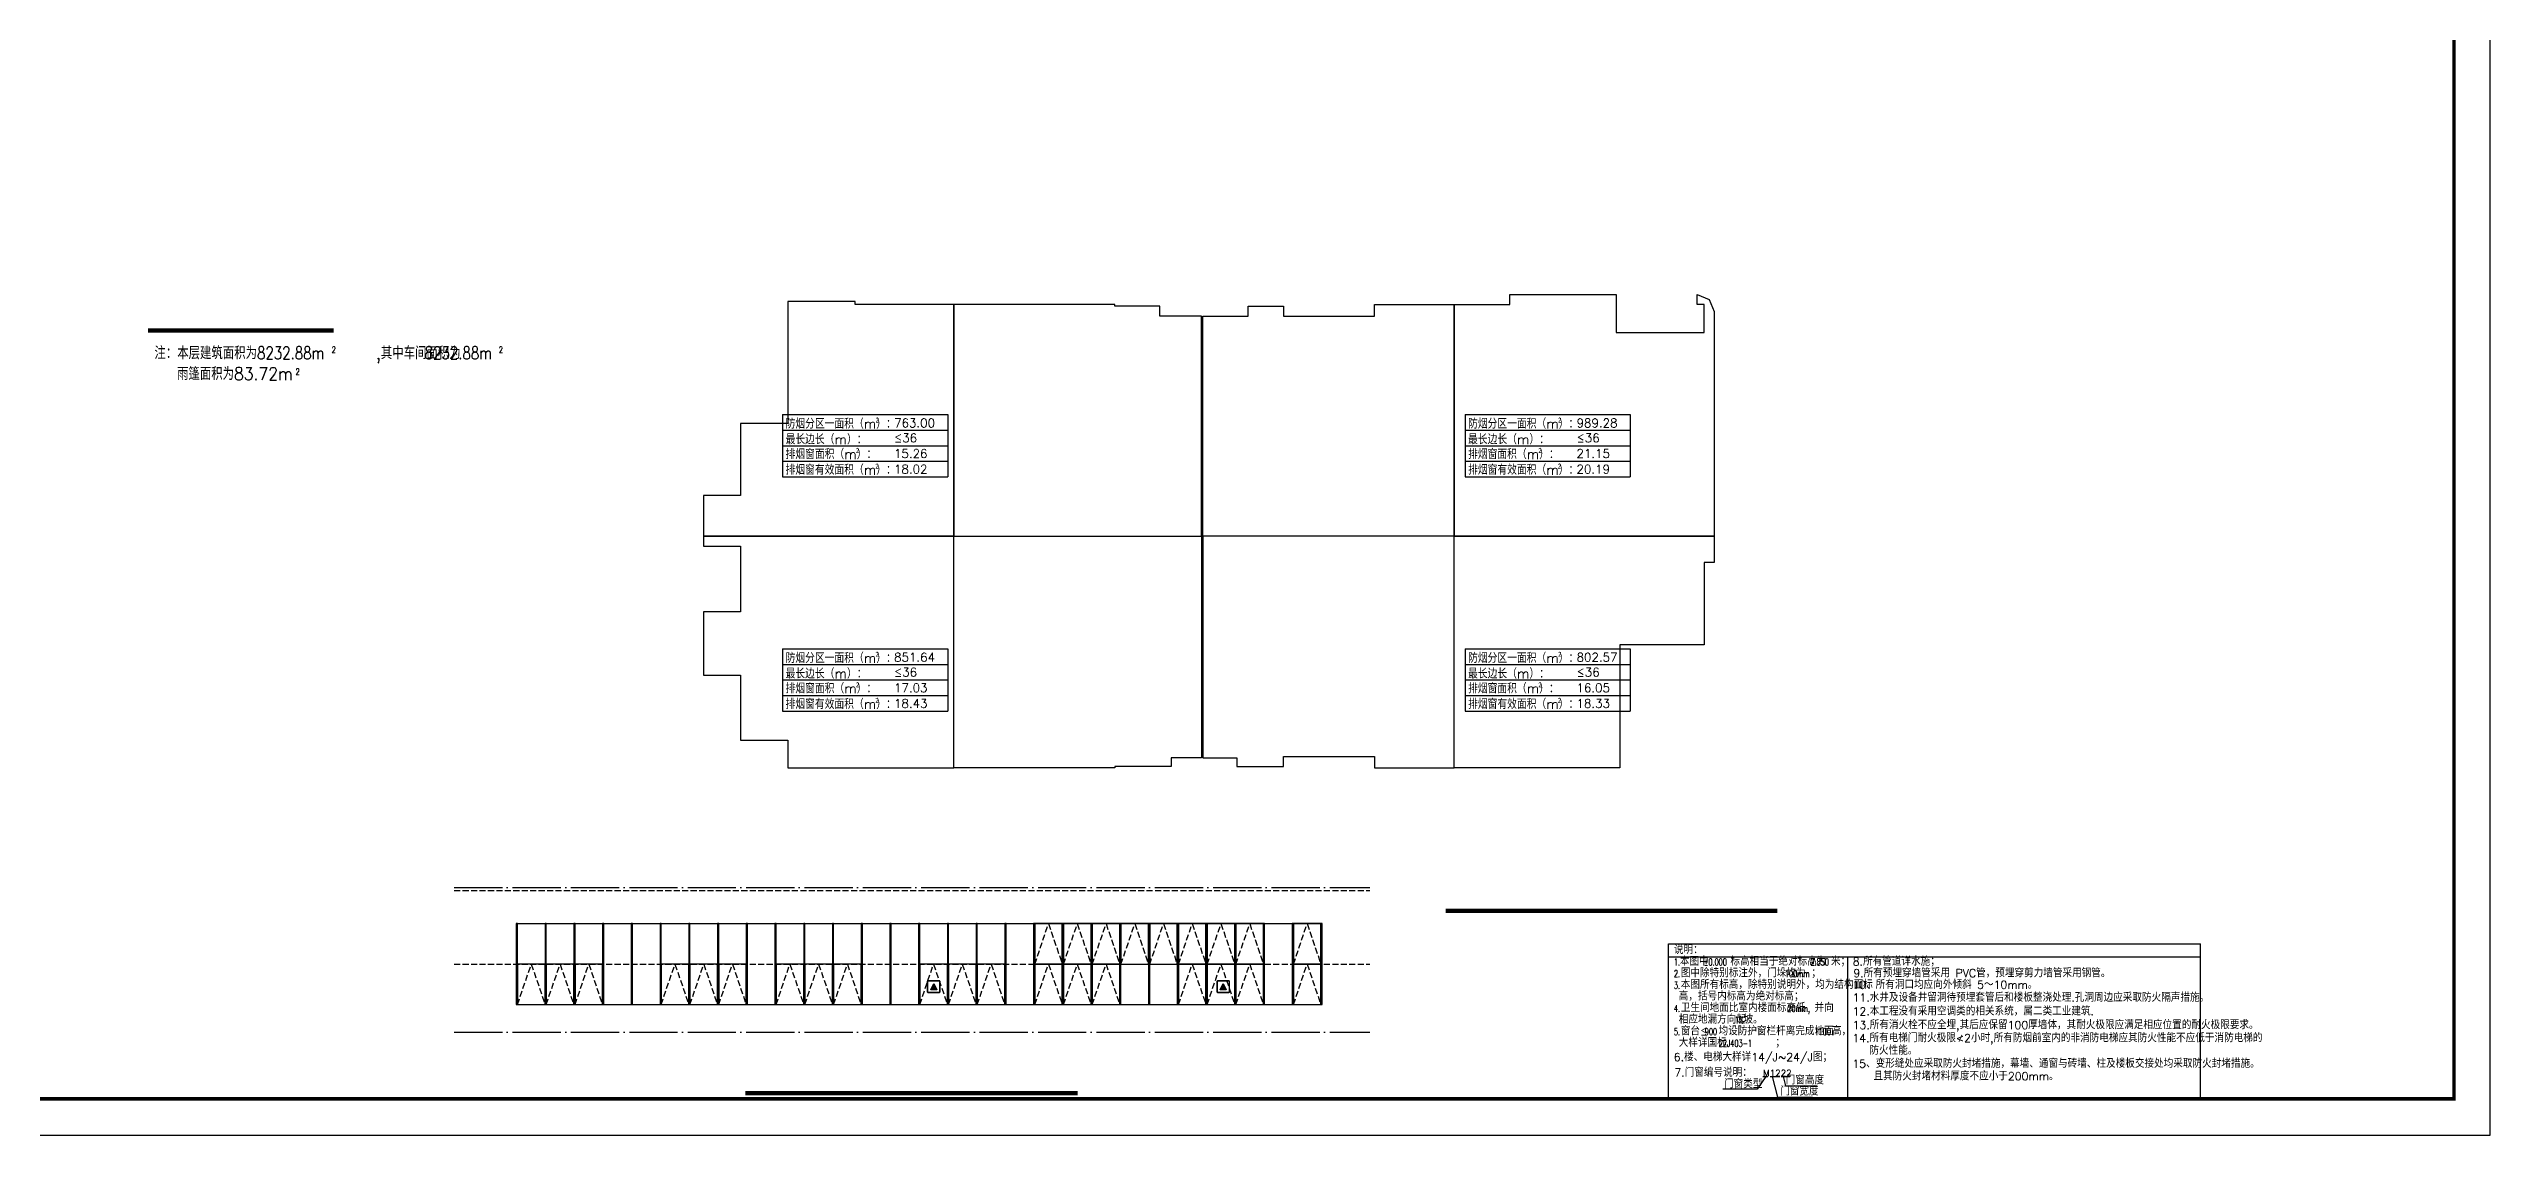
# Model space of a CAD drawing. Extents: x 6843040 to 15500510, y -6507076 to -4940511.
# Drawn here: x 8108738 to 8209930, y -5601001 to -5555980 of the extents above; entities that cross this region are included whole.
import ezdxf

# ---------------------------------------------------------------- set-up
doc = ezdxf.new("R2010")
doc.units = 0
doc.header["$LTSCALE"] = 1000
doc.header["$MEASUREMENT"] = 0
doc.linetypes.add('DASH', pattern=[0.35, 0.25, -0.1])
doc.linetypes.add('DOTE', pattern=[2.42, 2, -0.2, 0.02, -0.2])
doc.layers.add('-有效面积', color=6, linetype='Continuous', plot=False)
for name, color, linetype in [('AC-文字', 3, 'Continuous'), ('DIM_SYMB', 3, 'Continuous'), ('DOTE', 8, 'DOTE'), ('E_LINE_2', 40, 'Continuous'), ('E_LINE_3', 7, 'Continuous'), ('E_LINE_6', 11, 'Continuous'), ('PUB_TEXT', 7, 'Continuous'), ('PUB_TITLE', 4, 'Continuous'), ('WALL', 1, 'Continuous'), ('WINDOW', 4, 'Continuous')]:
    doc.layers.add(name, color=color, linetype=linetype)
doc.layers.add('公共层-表格', color=3, linetype='Continuous', lineweight=25)
doc.styles.add('_HZTXT', font='SIMPLEX', dxfattribs={"width": 0.9, "bigfont": 'HZTXT'})
doc.styles.add('_TCH_DIM', font='SIMPLEX', dxfattribs={"bigfont": 'GBCBIG'})
doc.styles.get("Standard").update_dxf_attribs({"font": 'gbenor.shx', "bigfont": 'gbcbig.shx'})

# ---------------------------------------------------------------- blocks, each defined once
blk = doc.blocks.new('消防救援标志')
at = {"layer": 'WALL'}
blk.add_hatch(color=256, dxfattribs=at).paths.add_polyline_path([(13378845, 1069457.5), (13377845, 1069457.5), (13378345, 1070457.5)])
for points in [[(13377445, 1070957.5), (13379245, 1070957.5, -0.41421356), (13379345, 1070857.5), (13379345, 1069057.5, -0.41421356), (13379245, 1068957.5), (13377445, 1068957.5, -0.41421356), (13377345, 1069057.5), (13377345, 1070857.5, -0.41421356)], [(13377445, 1070932.5), (13379245, 1070932.5, -0.41421356), (13379320, 1070857.5), (13379320, 1069057.5, -0.41421356), (13379245, 1068982.5), (13377445, 1068982.5, -0.41421356), (13377370, 1069057.5), (13377370, 1070857.5, -0.41421356)]]:
    blk.add_lwpolyline(points, format="xyb", close=True)
blk.add_lwpolyline([(13378845, 1069457.5), (13377845, 1069457.5), (13378345, 1070457.5)], close=True, dxfattribs=at)
blk = doc.blocks.new('rerer')
at = {"layer": 'PUB_TEXT'}
for p, q in [((13576247, 1331561), (13575884, 1331048)), ((13576122, 1331561), (13576334, 1331561)), ((13576431, 1331561), (13576820, 1331561)), ((13576503, 1331561), (13576726, 1330721)), ((13576885, 1331561), (13577233, 1331561)), ((13576967, 1331561), (13577064, 1331179)), ((13577064, 1331179), (13578357, 1331179)), ((13575884, 1331048), (13574470, 1331048)), ((13576726, 1330721), (13578166, 1330721))]:
    blk.add_line(p, q, dxfattribs=at)
at = {"layer": 'WINDOW'}
for p, q in [((13572233, 1330640), (13572233, 1337035)), ((13572233, 1337035), (13594180, 1337035)), ((13572233, 1336507), (13594180, 1336507)), ((13579614, 1336507), (13579614, 1330640)), ((13594180, 1330640), (13594180, 1337035)), ((13594180, 1330640), (13572233, 1330640))]:
    blk.add_line(p, q, dxfattribs=at)
at = {"layer": 'PUB_TEXT', "style": '_HZTXT'}
for s, height, p in [('说明：', 330, (13572456, 1336622)), ('本图中', 330, (13572701, 1336143)), ('标高相当于绝对标高为', 330, (13574785, 1336143)), ('米；', 330, (13578933, 1336143)), ('8.所有管道详水施；', 330, (13579831, 1336143)), ('本图所有标高，除特别说明外，均为结构面标', 330, (13572739, 1335186)), ('图中除特别标注外，门垛均为', 330, (13572739, 1335665)), ('；', 330, (13578122, 1335665)), ('10、所有洞口均应向外倾斜 5～10mm。', 330, (13579813, 1335186)), ('9.所有预埋穿墙管采用 PVC管，预埋穿剪力墙管采用钢管。', 330, (13579855, 1335665)), ('高，括号内标高为绝对标高；', 330, (13572655, 1334708)), ('卫生间地面比室内楼面标高低', 330, (13572739, 1334229)), ('并向', 330, (13578256, 1334229)), ('11.水井及设备井留洞待预埋套管后和楼板整浇处理.孔洞周边应采取防火隔声措施。', 330, (13579824, 1334654)), ('12.本工程没有采用空调类的相关系统，属二类工业建筑.', 330, (13579824, 1334089)), ('相应地漏方向起', 330, (13572655, 1333751)), ('大样详国标', 330, (13572655, 1332794)), ('窗台≤', 330, (13572739, 1333272)), ('均设防护窗栏杆离完成地面', 330, (13574294, 1333272)), ('坡。', 330, (13575324, 1333751)), ('高，', 330, (13578971, 1333272)), ('14.所有电梯门耐火极限≮2小时,所有防烟前室内的非消防电梯应其防火性能不应低于消防电梯的', 330, (13579813, 1332987)), ('13.所有消火栓不应全埋,其后应保留100厚墙体，其耐火极限应满足相应位置的耐火极限要求。', 330, (13579824, 1333524)), ('6.楼、电梯大样详14/J~24/J图； ', 330, (13572449, 1332204)), ('；', 330, (13576638, 1332794)), ('15、变形缝处应采取防火封堵措施，幕墙、通窗与砖墙、柱及楼板交接处均采取防火封堵措施。', 330, (13579813, 1331931)), ('防火性能。', 330, (13580517, 1332471)), ('7.门窗编号说明：', 330, (13572474, 1331561)), ('门窗类型', 330, (13574521, 1331087)), ('M1222', 264, (13576135, 1331580)), ('门窗宽度', 330, (13576837, 1330789)), ('门窗高度', 330, (13577064, 1331246)), ('且其防火封堵材料厚度不应小于200mm。', 330, (13580686, 1331412))]:
    blk.add_text(s, height=height, dxfattribs=at).set_placement(p)
at = {"layer": 'PUB_TEXT', "style": '_HZTXT', "width": 0.697674}
for s, p in [('1.', (13572456, 1336143)), ('%%P0.000', (13573691, 1336143)), ('2.850', (13578085, 1336143)), ('2.', (13572456, 1335665)), ('3.', (13572456, 1335186)), ('100mm', (13577029, 1335665)), ('4.', (13572456, 1334229)), ('20mm,', (13577132, 1334229)), ('5.', (13572456, 1333272)), ('900', (13573729, 1333272)), ('1%', (13574965, 1333751)), ('1100', (13578254, 1333272)), ('22J403-1', (13574305, 1332794))]:
    blk.add_text(s, height=283.8, dxfattribs=at).set_placement(p)

msp = doc.modelspace()

# ---------------------------------------------------------------- linework, layer by layer
at = {"layer": '-有效面积'}
for points in [[(8146245.9, -5576597.8), (8146245.9, -5566581.8), (8142165.9, -5566581.8), (8142165.9, -5566453.8), (8139365.9, -5566453.8), (8139365.9, -5571509.8), (8137413.9, -5571509.8), (8137413.9, -5574485.8), (8135877.9, -5574485.8), (8135877.9, -5576181.8), (8146245.9, -5576181.8)], [(8135877.9, -5576181.8), (8135877.9, -5576597.8), (8137413.9, -5576597.8), (8137413.9, -5579317.8), (8135877.9, -5579317.8), (8135877.9, -5581941.8), (8137413.9, -5581941.8), (8137413.9, -5584629.8), (8139365.9, -5584629.8), (8139365.9, -5585781.8), (8146245.9, -5585781.8), (8146245.9, -5576181.8), (8135877.9, -5576181.8)]]:
    msp.add_lwpolyline(points, dxfattribs=at)
for points in [[(8156509.9, -5576181.8), (8156509.9, -5567061.8), (8154781.9, -5567061.8), (8154781.9, -5566645.8), (8152917.9, -5566645.8), (8152917.9, -5566581.8), (8146245.9, -5566581.8), (8146245.9, -5576181.8)], [(8156573.9, -5576181.8), (8156573.9, -5567061.8), (8158445.9, -5567061.8), (8158445.9, -5566645.8), (8159909.9, -5566645.8), (8159909.9, -5567061.8), (8163685.9, -5567061.8), (8163685.9, -5566581.8), (8166981.9, -5566581.8), (8166981.9, -5576181.8)], [(8166981.9, -5566581.8), (8169301.9, -5566581.8), (8169301.9, -5566165.8), (8173701.9, -5566165.8), (8173701.9, -5567733.8), (8177349.9, -5567733.8), (8177349.9, -5566581.8), (8177061.9, -5566581.8), (8177061.9, -5566165.8), (8177559.7, -5566372), (8177765.9, -5566869.8), (8177765.9, -5576181.8), (8166981.9, -5576181.8)], [(8146245.9, -5576181.8), (8156509.9, -5576181.8), (8156509.9, -5585366), (8155253.9, -5585366), (8155253.9, -5585717.8), (8152917.9, -5585717.8), (8152917.9, -5585781.8), (8146245.9, -5585781.8)], [(8166981.9, -5576181.8), (8156573.9, -5576181.8), (8156573.9, -5585366), (8157973.9, -5585366), (8157973.9, -5585717.8), (8159909.9, -5585717.8), (8159909.9, -5585301.8), (8163685.9, -5585301.8), (8163685.9, -5585781.8), (8166981.9, -5585781.8)], [(8166981.9, -5576181.8), (8177765.9, -5576181.8), (8177765.9, -5577269.8), (8177349.9, -5577269.8), (8177349.9, -5580678), (8173861.9, -5580678), (8173861.9, -5585781.8), (8166981.9, -5585781.8)]]:
    msp.add_lwpolyline(points, close=True, dxfattribs=at)
at = {"layer": 'DIM_SYMB', "const_width": 175}
for points in [[(8112851.1, -5567657), (8120549.6, -5567657)], [(8166635.5, -5591703.7), (8180383, -5591703.7)], [(8137610.4, -5599262.8), (8151381.4, -5599262.8)]]:
    msp.add_lwpolyline(points, dxfattribs=at)
at = {"layer": 'DOTE'}
for p, q in [((8125540.4, -5590735.4), (8163493.1, -5590735.4)), ((8125540.4, -5596735.4), (8163493.1, -5596735.4))]:
    msp.add_line(p, q, dxfattribs=at)
at = {"layer": 'DOTE', "linetype": 'DASH'}
for p, q in [((8125540.4, -5590865.4), (8163493.1, -5590865.4)), ((8125540.4, -5593910.4), (8163493.1, -5593910.4))]:
    msp.add_line(p, q, dxfattribs=at)
at = {"layer": 'E_LINE_2'}
msp.add_lwpolyline([(8161515.2, -5595585.4), (8161515.2, -5592235.4)], dxfattribs=at)
at = {"layer": 'E_LINE_3'}
for points in [[(8128115.2, -5592235.4), (8161515.2, -5592235.4)], [(8128115.2, -5595585.4), (8161515.2, -5595585.4)]]:
    msp.add_lwpolyline(points, dxfattribs=at)
at = {"layer": 'E_LINE_6'}
for points in [[(8128165.2, -5592235.4), (8128115.2, -5592235.4), (8128115.2, -5595585.4), (8128165.2, -5595585.4)], [(8129356.2, -5592235.4), (8129306.2, -5592235.4), (8129306.2, -5595585.4), (8129356.2, -5595585.4)], [(8130547.3, -5592235.4), (8130497.3, -5592235.4), (8130497.3, -5595585.4), (8130547.3, -5595585.4)], [(8131738.4, -5592235.4), (8131688.4, -5592235.4), (8131688.4, -5595585.4), (8131738.4, -5595585.4)], [(8132929.4, -5592235.4), (8132879.4, -5592235.4), (8132879.4, -5595585.4), (8132929.4, -5595585.4)], [(8134120.5, -5592235.4), (8134070.5, -5592235.4), (8134070.5, -5595585.4), (8134120.5, -5595585.4)], [(8135311.6, -5592235.4), (8135261.6, -5592235.4), (8135261.6, -5595585.4), (8135311.6, -5595585.4)], [(8136502.7, -5592235.4), (8136452.7, -5592235.4), (8136452.7, -5595585.4), (8136502.7, -5595585.4)], [(8137693.7, -5592235.4), (8137643.7, -5592235.4), (8137643.7, -5595585.4), (8137693.7, -5595585.4)], [(8138884.8, -5592235.4), (8138834.8, -5592235.4), (8138834.8, -5595585.4), (8138884.8, -5595585.4)], [(8140075.9, -5592235.4), (8140025.9, -5592235.4), (8140025.9, -5595585.4), (8140075.9, -5595585.4)], [(8141266.9, -5592235.4), (8141216.9, -5592235.4), (8141216.9, -5595585.4), (8141266.9, -5595585.4)], [(8142458, -5592235.4), (8142408, -5592235.4), (8142408, -5595585.4), (8142458, -5595585.4)], [(8143649.1, -5592235.4), (8143599.1, -5592235.4), (8143599.1, -5595585.4), (8143649.1, -5595585.4)], [(8144840.2, -5592235.4), (8144790.2, -5592235.4), (8144790.2, -5595585.4), (8144840.2, -5595585.4)], [(8146031.2, -5592235.4), (8145981.2, -5592235.4), (8145981.2, -5595585.4), (8146031.2, -5595585.4)], [(8147222.3, -5592235.4), (8147172.3, -5592235.4), (8147172.3, -5595585.4), (8147222.3, -5595585.4)], [(8148413.4, -5592235.4), (8148363.4, -5592235.4), (8148363.4, -5595585.4), (8148413.4, -5595585.4)], [(8149604.4, -5592235.4), (8149554.4, -5592235.4), (8149554.4, -5595585.4), (8149604.4, -5595585.4)], [(8150795.5, -5592235.4), (8150745.5, -5592235.4), (8150745.5, -5595585.4), (8150795.5, -5595585.4)], [(8151986.6, -5592235.4), (8151936.6, -5592235.4), (8151936.6, -5595585.4), (8151986.6, -5595585.4)], [(8153177.7, -5592235.4), (8153127.7, -5592235.4), (8153127.7, -5595585.4), (8153177.7, -5595585.4)], [(8154368.7, -5592235.4), (8154318.7, -5592235.4), (8154318.7, -5595585.4), (8154368.7, -5595585.4)], [(8155559.8, -5592235.4), (8155509.8, -5592235.4), (8155509.8, -5595585.4), (8155559.8, -5595585.4)], [(8156750.9, -5592235.4), (8156700.9, -5592235.4), (8156700.9, -5595585.4), (8156750.9, -5595585.4)], [(8157941.9, -5592235.4), (8157891.9, -5592235.4), (8157891.9, -5595585.4), (8157941.9, -5595585.4)], [(8159133, -5592235.4), (8159083, -5592235.4), (8159083, -5595585.4), (8159133, -5595585.4)], [(8160324.1, -5592235.4), (8160274.1, -5592235.4), (8160274.1, -5595585.4), (8160324.1, -5595585.4)], [(8161515.2, -5592235.4), (8161465.2, -5592235.4), (8161465.2, -5595585.4), (8161515.2, -5595585.4)]]:
    msp.add_lwpolyline(points, close=True, dxfattribs=at)
at = {"layer": 'PUB_TITLE'}
msp.add_lwpolyline([(8031580.2, -5601001.4), (8209930.2, -5601001.4), (8209930.2, -5474851.4), (8031580.2, -5474851.4)], close=True, dxfattribs=at)
at = {"layer": 'PUB_TITLE', "const_width": 150}
msp.add_lwpolyline([(8035330.2, -5599501.4), (8208430.2, -5599501.4), (8208430.2, -5476351.4), (8035330.2, -5476351.4)], close=True, dxfattribs=at)
at = {"layer": 'WINDOW'}
for points in [[(8149604.4, -5593910.4), (8150745.5, -5593910.4), (8150745.5, -5592235.4), (8149604.4, -5592235.4)], [(8150795.5, -5593910.4), (8151936.6, -5593910.4), (8151936.6, -5592235.4), (8150795.5, -5592235.4)], [(8151986.6, -5593910.4), (8153127.7, -5593910.4), (8153127.7, -5592235.4), (8151986.6, -5592235.4)], [(8153177.7, -5593910.4), (8154318.7, -5593910.4), (8154318.7, -5592235.4), (8153177.7, -5592235.4)], [(8154368.7, -5593910.4), (8155509.8, -5593910.4), (8155509.8, -5592235.4), (8154368.7, -5592235.4)], [(8155559.8, -5593910.4), (8156700.9, -5593910.4), (8156700.9, -5592235.4), (8155559.8, -5592235.4)], [(8156750.9, -5593910.4), (8157891.9, -5593910.4), (8157891.9, -5592235.4), (8156750.9, -5592235.4)], [(8157941.9, -5593910.4), (8159083, -5593910.4), (8159083, -5592235.4), (8157941.9, -5592235.4)], [(8160324.1, -5593910.4), (8161465.2, -5593910.4), (8161465.2, -5592235.4), (8160324.1, -5592235.4)], [(8128165.2, -5595585.4), (8129306.2, -5595585.4), (8129306.2, -5593910.4), (8128165.2, -5593910.4)], [(8129356.2, -5595585.4), (8130497.3, -5595585.4), (8130497.3, -5593910.4), (8129356.2, -5593910.4)], [(8130547.3, -5595585.4), (8131688.4, -5595585.4), (8131688.4, -5593910.4), (8130547.3, -5593910.4)], [(8134120.5, -5595585.4), (8135261.6, -5595585.4), (8135261.6, -5593910.4), (8134120.5, -5593910.4)], [(8135311.6, -5595585.4), (8136452.7, -5595585.4), (8136452.7, -5593910.4), (8135311.6, -5593910.4)], [(8136502.7, -5595585.4), (8137643.7, -5595585.4), (8137643.7, -5593910.4), (8136502.7, -5593910.4)], [(8138884.8, -5595585.4), (8140025.9, -5595585.4), (8140025.9, -5593910.4), (8138884.8, -5593910.4)], [(8140075.9, -5595585.4), (8141216.9, -5595585.4), (8141216.9, -5593910.4), (8140075.9, -5593910.4)], [(8141266.9, -5595585.4), (8142408, -5595585.4), (8142408, -5593910.4), (8141266.9, -5593910.4)], [(8144840.2, -5595585.4), (8145981.2, -5595585.4), (8145981.2, -5593910.4), (8144840.2, -5593910.4)], [(8146031.2, -5595585.4), (8147172.3, -5595585.4), (8147172.3, -5593910.4), (8146031.2, -5593910.4)], [(8147222.3, -5595585.4), (8148363.4, -5595585.4), (8148363.4, -5593910.4), (8147222.3, -5593910.4)], [(8149604.4, -5595585.4), (8150745.5, -5595585.4), (8150745.5, -5593910.4), (8149604.4, -5593910.4)], [(8150795.5, -5595585.4), (8151936.6, -5595585.4), (8151936.6, -5593910.4), (8150795.5, -5593910.4)], [(8151986.6, -5595585.4), (8153127.7, -5595585.4), (8153127.7, -5593910.4), (8151986.6, -5593910.4)], [(8155559.8, -5595585.4), (8156700.9, -5595585.4), (8156700.9, -5593910.4), (8155559.8, -5593910.4)], [(8156750.9, -5595585.4), (8157891.9, -5595585.4), (8157891.9, -5593910.4), (8156750.9, -5593910.4)], [(8157941.9, -5595585.4), (8159083, -5595585.4), (8159083, -5593910.4), (8157941.9, -5593910.4)], [(8160324.1, -5595585.4), (8161465.2, -5595585.4), (8161465.2, -5593910.4), (8160324.1, -5593910.4)]]:
    msp.add_lwpolyline(points, close=True, dxfattribs=at)
at = {"layer": 'WINDOW', "color": 8, "linetype": 'DASH'}
for points in [[(8149604.4, -5593910.4), (8150175, -5592235.4), (8150745.5, -5593910.4)], [(8150795.5, -5593910.4), (8151366, -5592235.4), (8151936.6, -5593910.4)], [(8151986.6, -5593910.4), (8152557.1, -5592235.4), (8153127.7, -5593910.4)], [(8153177.7, -5593910.4), (8153748.2, -5592235.4), (8154318.7, -5593910.4)], [(8154368.7, -5593910.4), (8154939.3, -5592235.4), (8155509.8, -5593910.4)], [(8155559.8, -5593910.4), (8156130.3, -5592235.4), (8156700.9, -5593910.4)], [(8156750.9, -5593910.4), (8157321.4, -5592235.4), (8157891.9, -5593910.4)], [(8157941.9, -5593910.4), (8158512.5, -5592235.4), (8159083, -5593910.4)], [(8160324.1, -5593910.4), (8160894.6, -5592235.4), (8161465.2, -5593910.4)], [(8128165.2, -5595585.4), (8128735.7, -5593910.4), (8129306.2, -5595585.4)], [(8129356.2, -5595585.4), (8129926.8, -5593910.4), (8130497.3, -5595585.4)], [(8130547.3, -5595585.4), (8131117.8, -5593910.4), (8131688.4, -5595585.4)], [(8134120.5, -5595585.4), (8134691, -5593910.4), (8135261.6, -5595585.4)], [(8135311.6, -5595585.4), (8135882.1, -5593910.4), (8136452.7, -5595585.4)], [(8136502.7, -5595585.4), (8137073.2, -5593910.4), (8137643.7, -5595585.4)], [(8138884.8, -5595585.4), (8139455.3, -5593910.4), (8140025.9, -5595585.4)], [(8140075.9, -5595585.4), (8140646.4, -5593910.4), (8141216.9, -5595585.4)], [(8141266.9, -5595585.4), (8141837.5, -5593910.4), (8142408, -5595585.4)], [(8144840.2, -5595585.4), (8145410.7, -5593910.4), (8145981.2, -5595585.4)], [(8146031.2, -5595585.4), (8146601.8, -5593910.4), (8147172.3, -5595585.4)], [(8147222.3, -5595585.4), (8147792.8, -5593910.4), (8148363.4, -5595585.4)], [(8149604.4, -5595585.4), (8150175, -5593910.4), (8150745.5, -5595585.4)], [(8150795.5, -5595585.4), (8151366, -5593910.4), (8151936.6, -5595585.4)], [(8151986.6, -5595585.4), (8152557.1, -5593910.4), (8153127.7, -5595585.4)], [(8155559.8, -5595585.4), (8156130.3, -5593910.4), (8156700.9, -5595585.4)], [(8156750.9, -5595585.4), (8157321.4, -5593910.4), (8157891.9, -5595585.4)], [(8157941.9, -5595585.4), (8158512.5, -5593910.4), (8159083, -5595585.4)], [(8160324.1, -5595585.4), (8160894.6, -5593910.4), (8161465.2, -5595585.4)]]:
    msp.add_lwpolyline(points, dxfattribs=at)
at = {"layer": '公共层-表格'}
for p, q in [((8139149.6, -5571131.6), (8139149.6, -5573722.9)), ((8139149.6, -5571131.6), (8146001.5, -5571131.6)), ((8146001.5, -5571131.6), (8146001.5, -5573722.9)), ((8167438.3, -5571131.6), (8167438.3, -5573722.9)), ((8167438.3, -5571131.6), (8174290.2, -5571131.6)), ((8174290.2, -5571131.6), (8174290.2, -5573722.9)), ((8139149.6, -5571779.4), (8146001.5, -5571779.4)), ((8139149.6, -5572427.2), (8146001.5, -5572427.2)), ((8167438.3, -5571779.4), (8174290.2, -5571779.4)), ((8167438.3, -5572427.2), (8174290.2, -5572427.2)), ((8139149.6, -5573075.1), (8146001.5, -5573075.1)), ((8167438.3, -5573075.1), (8174290.2, -5573075.1)), ((8139149.6, -5573722.9), (8146001.5, -5573722.9)), ((8167438.3, -5573722.9), (8174290.2, -5573722.9)), ((8139149.6, -5580840.6), (8139149.6, -5583431.9)), ((8139149.6, -5580840.6), (8146001.5, -5580840.6)), ((8139149.6, -5581488.5), (8146001.5, -5581488.5)), ((8146001.5, -5580840.6), (8146001.5, -5583431.9)), ((8167438.3, -5580840.6), (8167438.3, -5583431.9)), ((8167438.3, -5580840.6), (8174290.2, -5580840.6)), ((8167438.3, -5581488.5), (8174290.2, -5581488.5)), ((8174290.2, -5580840.6), (8174290.2, -5583431.9)), ((8139149.6, -5582136.3), (8146001.5, -5582136.3)), ((8139149.6, -5582784.1), (8146001.5, -5582784.1)), ((8167438.3, -5582136.3), (8174290.2, -5582136.3)), ((8167438.3, -5582784.1), (8174290.2, -5582784.1)), ((8139149.6, -5583431.9), (8146001.5, -5583431.9)), ((8167438.3, -5583431.9), (8174290.2, -5583431.9))]:
    msp.add_line(p, q, dxfattribs=at)

# ---------------------------------------------------------------- block references
for name, p, xscale, yscale, zscale in [('rerer', (-5464220.7, -6936795.1), 1.005, 1.005, 1.005), ('消防救援标志', (4800828.3, -5862336.8), 0.25, 0.25, 0.25), ('消防救援标志', (4812829.4, -5862336.8), 0.25, 0.25, 0.25)]:
    msp.add_blockref(name, p, dxfattribs=dict(xscale=xscale, yscale=yscale, zscale=zscale))

# ---------------------------------------------------------------- texts
at = {"layer": 'AC-文字', "style": '_HZTXT'}
for s, height, p in [('防烟分区一面积（m）： ', 404.893, (8139276, -5571719)), ('防烟分区一面积（m）： ', 404.893, (8167564.6, -5571719)), ('排烟窗面积（m）： ', 404.89, (8139276, -5572980.2)), ('最长边长（m）：', 404.89, (8139276, -5572366.9)), ('排烟窗面积（m）： ', 404.89, (8167564.6, -5572980.2)), ('最长边长（m）：', 404.89, (8167564.6, -5572366.9)), ('排烟窗有效面积（m）： ', 404.893, (8139276, -5573628.1)), ('排烟窗有效面积（m）： ', 404.893, (8167564.6, -5573628.1)), ('最长边长（m）：', 404.89, (8139276, -5582075.9)), ('防烟分区一面积（m）： ', 404.893, (8139276, -5581428.1)), ('最长边长（m）：', 404.89, (8167564.6, -5582075.9)), ('防烟分区一面积（m）： ', 404.893, (8167564.6, -5581428.1)), ('排烟窗面积（m）： ', 404.89, (8139276, -5582689.3)), ('排烟窗面积（m）： ', 404.89, (8167564.6, -5582689.3)), ('排烟窗有效面积（m）： ', 404.893, (8139276, -5583337.1)), ('排烟窗有效面积（m）： ', 404.893, (8167564.6, -5583337.1))]:
    msp.add_text(s, height=height, dxfattribs=at).set_placement(p)
at = {"layer": 'PUB_TEXT', "style": '_HZTXT'}
for s, height, width, p in [('注：本层建筑面积为              ,其中车间面积为             ', 525, 0.9, (8113114, -5568844.1)), ('8232.88m', 525, 0.774, (8117366.5, -5568844.1)), ('2', 262.5, 0.774, (8120462.5, -5568581.6)), ('8232.88m', 525, 0.774, (8124315, -5568844.1)), ('2', 262.5, 0.774, (8127388.5, -5568581.6)), ('雨篷面积为83.72m    ', 525, 0.9, (8114052, -5569706)), ('2', 262.5, 0.774, (8118966, -5569494))]:
    msp.add_text(s, height=height, dxfattribs=dict(at, width=width)).set_placement(p)
at = {"layer": '公共层-表格'}
for p in [(8143000.8, -5571466.4), (8171289.5, -5571466.4), (8142184.4, -5572727.6), (8170473, -5572727.6), (8142989.8, -5573375.4), (8171278.4, -5573375.4), (8143000.8, -5581175.4), (8171289.5, -5581175.4), (8142184.4, -5582436.6), (8170473, -5582436.6), (8142989.8, -5583084.4), (8171278.4, -5583084.4)]:
    msp.add_text('2', height=202.4, dxfattribs=at).set_placement(p)
at = {"layer": '公共层-表格', "style": '_TCH_DIM'}
for s, p in [('763.00', (8143772.4, -5571666.6)), ('989.28', (8172061, -5571666.6)), ('≤36', (8143772.4, -5572286.1)), ('15.26', (8143768.9, -5572933.9)), ('21.15', (8172057.6, -5572933.9)), ('≤36', (8172061, -5572286.1)), ('18.02', (8143768.9, -5573581.7)), ('20.19', (8172057.6, -5573581.7)), ('851.64', (8143772.4, -5581375.6)), ('≤36', (8143772.4, -5581995.1)), ('802.57', (8172061, -5581375.6)), ('≤36', (8172061, -5581995.1)), ('17.03', (8143768.9, -5582643)), ('16.05', (8172057.6, -5582643)), ('18.43', (8143768.9, -5583290.8)), ('18.33', (8172057.6, -5583290.8))]:
    msp.add_text(s, height=360, dxfattribs=at).set_placement(p)

doc.saveas('drawing.dxf')
